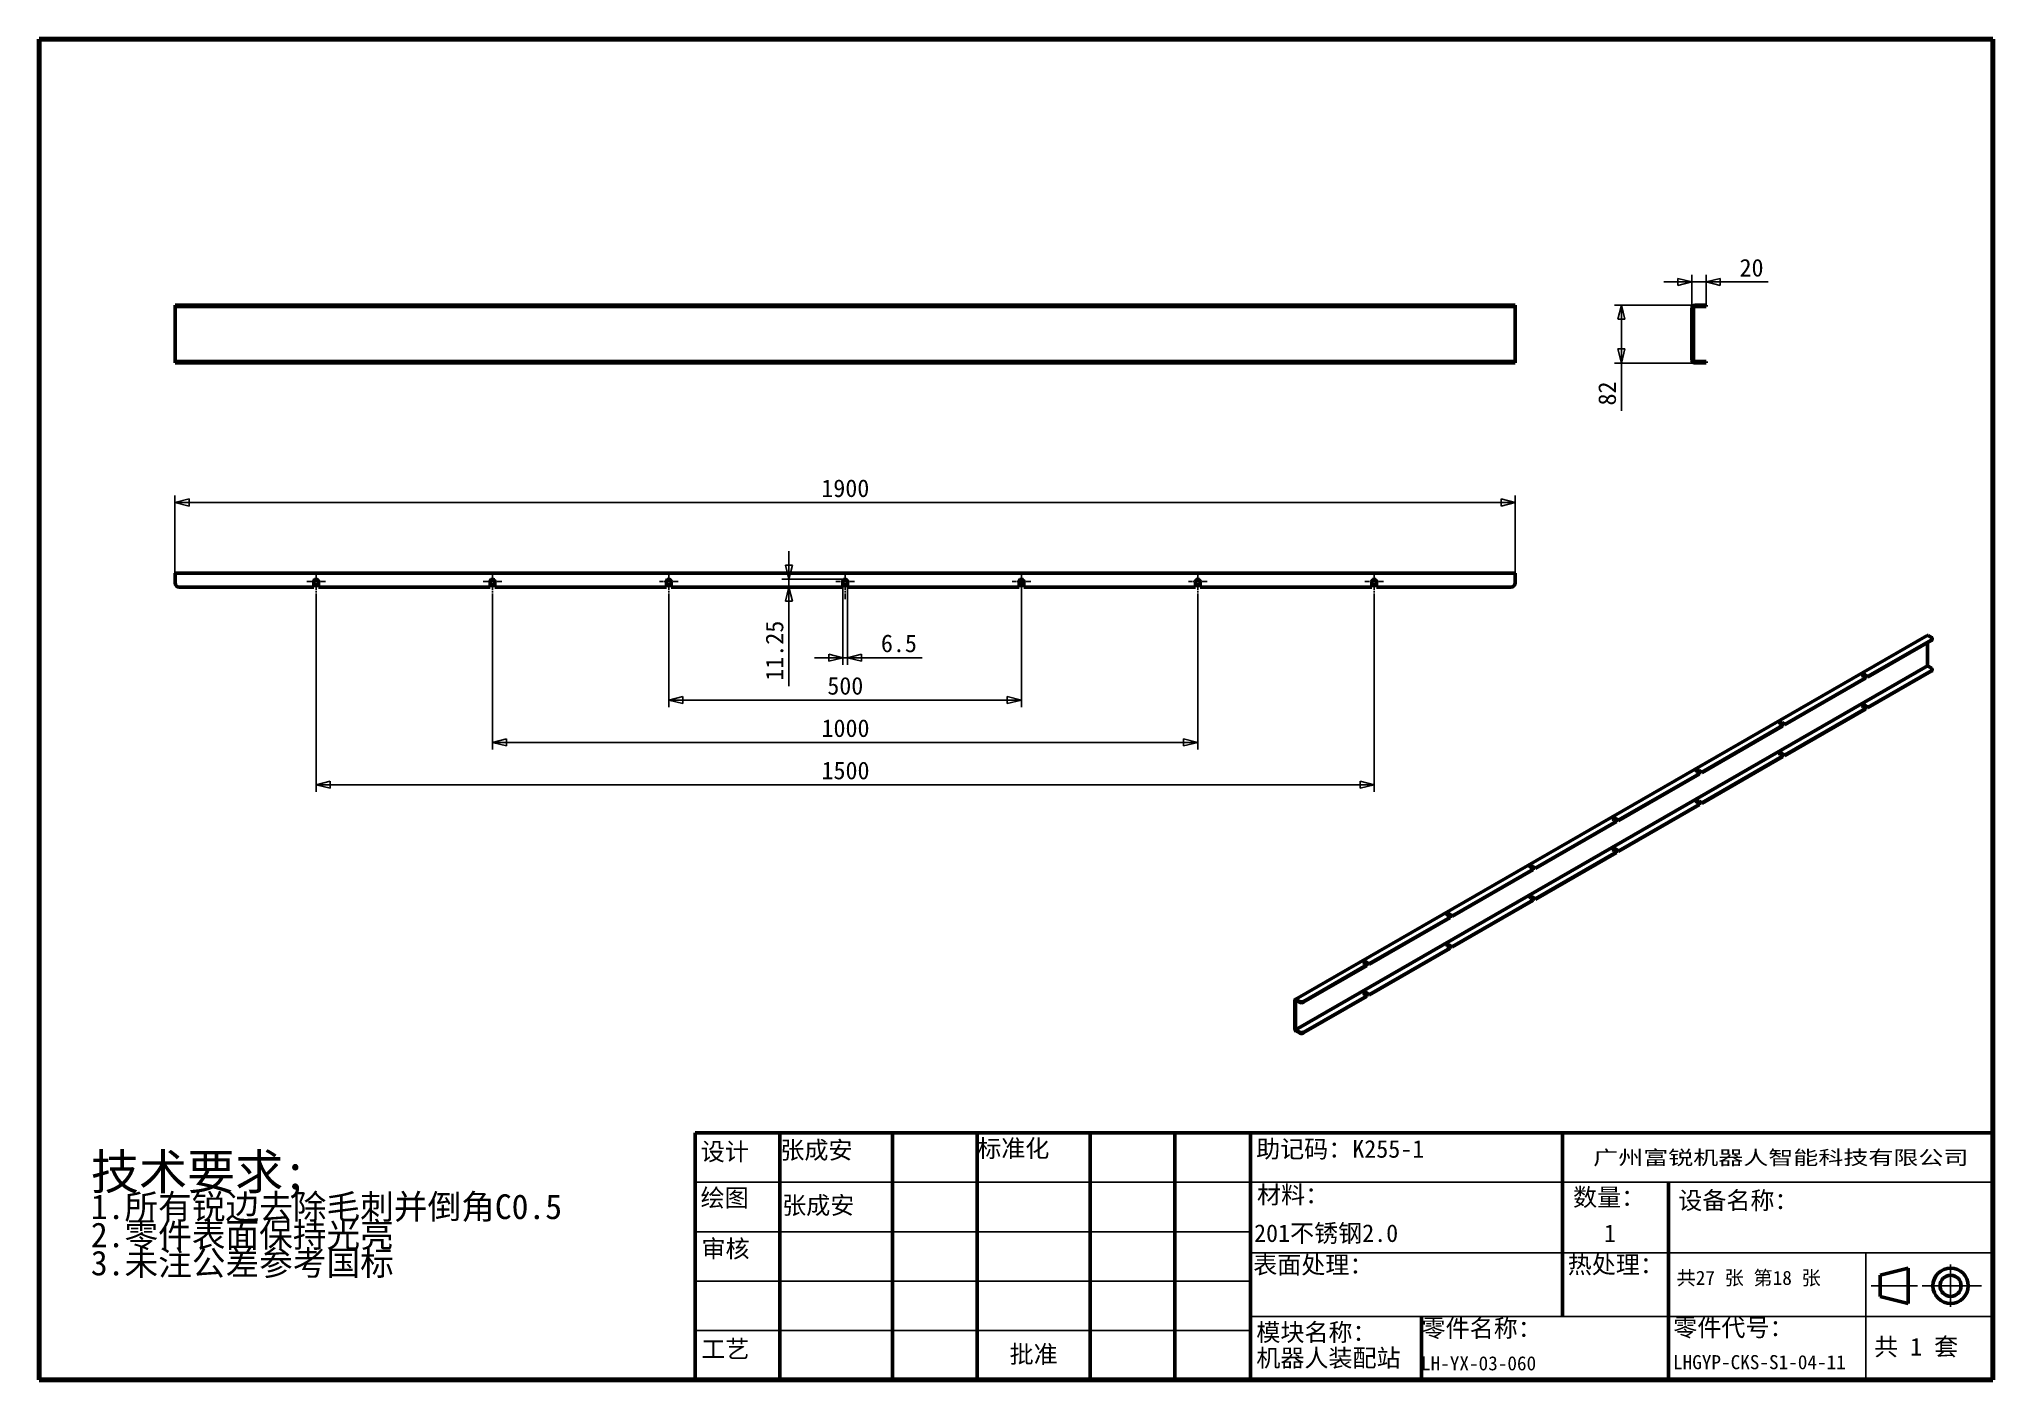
# Model space of a CAD drawing. Header units: millimetres. Extents: x 100 to 2870, y 100 to 2000.
import ezdxf
from ezdxf.enums import TextEntityAlignment as Align

# ---------------------------------------------------------------- set-up
doc = ezdxf.new("R2010")
doc.units = ezdxf.units.MM
doc.header["$LTSCALE"] = 10
doc.linetypes.add('CHAIN', pattern=[0.3543, 0.2362, -0.0295, 0.0591, -0.0295])
for name, color, linetype, lineweight in [('中心标记 (ISO)', 1, 'Continuous', 25), ('可见 (ISO)', 7, 'Continuous', 50), ('可见窄的 (ISO)', 7, 'Continuous', 35), ('图框 (ISO)', 7, 'Continuous', 70), ('尺寸 (ISO)', 5, 'Continuous', 25), ('标题 (ISO)', 7, 'Continuous', 50), ('符号 (ISO)', 7, 'Continuous', 25)]:
    doc.layers.add(name, color=color, linetype=linetype, lineweight=lineweight)
doc.styles.add('文本样式126', font='', dxfattribs={"width": 1.3})
doc.styles.add('文本样式19', font='tahoma.ttf')
doc.styles.add('文本样式91', font='')
doc.styles.add('注释文本 (ISO)', font='')
doc.styles.get('文本样式126').set_extended_font_data('FangSong')
doc.styles.get('文本样式91').set_extended_font_data('FangSong')
doc.styles.get('注释文本 (ISO)').set_extended_font_data('FangSong')
doc.dimstyles.new('默认 (GB)', dxfattribs={"dimscale": 10, "dimtxt": 2.5, "dimasz": 2, "dimexe": 1, "dimexo": 0, "dimgap": 0.75, "dimtad": 1, "dimtoh": 1, "dimrnd": 1e-08, "dimdsep": 46, "dimtxsty": '注释文本 (ISO)', "dimblk": 'Filled-2', "dimcen": 0.09, "dimdle": 10, "dimclrd": 256, "dimclre": 256, "dimclrt": 256, "dimaunit": 1, "dimadec": 3, "dimazin": 2, "dimtfac": 0.52, "dimtmove": 0, "dimatfit": 3, "dimldrblk": 'Filled-1', "dimfxl": 0, "dimtolj": 1, "dimlwd": -1, "dimlwe": -1, "dimarcsym": 0})

# ---------------------------------------------------------------- blocks, each defined once
blk = doc.blocks.new('图框 A3-A4')
at = {"layer": '图框 (ISO)'}
for p, q in [((287, 200), (10, 200)), ((10, 200), (10, 10)), ((287, 10), (287, 200)), ((10, 10), (287, 10))]:
    blk.add_line(p, q, dxfattribs=at)
blk = doc.blocks.new('标题栏 GB1')
at = {"layer": '标题 (ISO)'}
for p, q in [((194.57, 65.23), (194.57, 72.23)), ((194.57, 72.23), (378.57, 72.23)), ((206.57, 65.23), (206.57, 72.23)), ((222.57, 65.23), (222.57, 72.23)), ((234.57, 65.23), (234.57, 72.23)), ((250.57, 65.23), (250.57, 72.23)), ((262.57, 65.23), (262.57, 72.23)), ((273.31, 65.23), (273.31, 72.23)), ((317.57, 65.23), (317.57, 72.23)), ((378.57, 72.23), (378.57, 65.23)), ((194.57, 37.23), (194.57, 65.23)), ((206.57, 37.23), (206.57, 65.23)), ((222.57, 44.23), (222.57, 65.23)), ((234.57, 37.23), (234.57, 65.23)), ((250.57, 37.23), (250.57, 65.23)), ((262.57, 37.23), (262.57, 65.23)), ((273.31, 65.23), (273.31, 37.23)), ((317.57, 55.23), (317.57, 65.23)), ((378.57, 65.23), (378.57, 37.23)), ((317.57, 55.23), (317.57, 46.23)), ((366.57, 53.06), (362.57, 52.06)), ((366.57, 48.06), (366.57, 53.06)), ((362.57, 52.06), (362.57, 49.06)), ((362.57, 49.06), (366.57, 48.06)), ((297.57, 46.23), (297.57, 37.23)), ((222.57, 44.23), (222.57, 37.23)), ((378.57, 37.23), (194.57, 37.23))]:
    blk.add_line(p, q, dxfattribs=at)
at = {"layer": '标题 (ISO)', "lineweight": 25}
for p, q in [((194.57, 65.23), (273.31, 65.23)), ((273.31, 65.23), (378.57, 65.23)), ((194.57, 58.23), (273.31, 58.23)), ((332.57, 55.23), (273.31, 55.23)), ((332.57, 55.23), (378.57, 55.23)), ((360.57, 55.23), (360.57, 46.23)), ((372.58, 53.56), (372.58, 47.56)), ((194.57, 51.23), (273.31, 51.23)), ((361.32, 50.56), (367.88, 50.56)), ((368.55, 50.56), (370.07, 50.56)), ((370.07, 50.56), (376.97, 50.56)), ((273.31, 46.23), (378.57, 46.23)), ((360.57, 46.23), (360.57, 37.23)), ((194.57, 44.23), (273.31, 44.23))]:
    blk.add_line(p, q, dxfattribs=at)
at = {"layer": '标题 (ISO)', "lineweight": 50}
blk.add_line((332.57, 65.23), (332.57, 37.23), dxfattribs=at)
at = {"layer": '标题 (ISO)'}
for radius in [2.5, 1.5]:
    blk.add_circle((372.57, 50.56), radius, dxfattribs=at)
at = {"layer": '标题 (ISO)', "style": '文本样式126', "width": 1.3}
blk.add_text('广州富锐机器人智能科技有限公司', height=2, dxfattribs=at).set_placement((348.5, 68.73), align=Align.MIDDLE_CENTER)
at = {"layer": '标题 (ISO)', "char_height": 2.5, "style": '注释文本 (ISO)'}
for s, insert, attachment_point in [('\\f仿宋|b0|i0;设计', (195.38, 70.83), 1), ('张成安', (206.66, 71.05), 1), ('\\f仿宋|b0|i0;标准化', (234.57, 71.28), 1), ('助记码：K255-1', (274.11, 71.21), 1), ('\\f仿宋|b0|i0;绘图', (195.35, 64.28), 1), ('\\f仿宋|b0|i0;材料：', (274.24, 64.72), 1), ('\\f仿宋|b0|i0;数量：', (319.04, 64.37), 1), ('张成安', (206.92, 63.22), 1), ('\\f仿宋|b0|i0;审核', (195.48, 57.07), 1), ('\\f仿宋|b0|i0;热处理：', (318.29, 54.82), 1), ('\\f仿宋|b0|i0;零件名称：', (297.57, 45.8), 1), ('\\f仿宋|b0|i0;零件代号：', (333.25, 45.9), 1), ('\\f仿宋|b0|i0;批准', (242.57, 40.73), 5)]:
    blk.add_mtext(s, dxfattribs=dict(at, insert=insert, attachment_point=attachment_point))
at = {"layer": '标题 (ISO)', "char_height": 2.5, "attachment_point": 1, "style": '注释文本 (ISO)'}
for s, insert, line_spacing_factor in [('设备名称：\\P', (333.96, 63.91), 0.856364), ('模块名称：\\P\\fArial|b0|i0;\\H2.5000;机器人装配站', (274.14, 45.23), 0.872369)]:
    blk.add_mtext(s, dxfattribs=dict(at, insert=insert, line_spacing_factor=line_spacing_factor))
at = {"layer": '标题 (ISO)', "attachment_point": 1, "style": '注释文本 (ISO)'}
for s, insert, char_height, width in [('\\f仿宋|b0|i0;表面处理：', (273.7, 54.78), 2.5, 18.7135), ('\\f仿宋|b0|i0;\\H2.0000;共27 张 第18 张', (333.72, 52.69), 2, 27.2374), ('\\f仿宋|b0|i0;工艺', (195.45, 42.85), 2.5, 7.4854), ('  共 1 套', (358.32, 43.18), 2.5, 17.7919)]:
    blk.add_mtext(s, dxfattribs=dict(at, insert=insert, char_height=char_height, width=width))
at = {"layer": '标题 (ISO)'}
for tag, p, height, style in [('材料_001', (273.82, 56.77), 2.5, '注释文本 (ISO)'), ('零件代号_001', (297.49, 38.58), 2, '文本样式91'), ('描述_001', (333.22, 38.74), 2, '文本样式91')]:
    blk.add_attdef(tag, p, '', height=height, dxfattribs=dict(at, style=style))
at = {"layer": '标题 (ISO)', "style": '文本样式91'}
blk.add_attdef('热处理', text='', height=2, dxfattribs=at).set_placement((318.2, 50.63), align=Align.TOP_LEFT)
at = {"layer": '标题 (ISO)', "style": '文本样式19'}
for tag, p in [('工程核准人', (256.57, 40.73)), ('工程批准日期', (267.94, 40.73))]:
    blk.add_attdef(tag, text='', height=1, dxfattribs=at).set_placement(p, align=Align.MIDDLE_CENTER)
blk = doc.blocks.new('Filled-2')
at = {"color": 0}
for p, q in [((0, 0), (-1, 0.25)), ((-1, 0.25), (-1, -0.25)), ((-1, 0), (0, 0)), ((-1, -0.25), (0, 0))]:
    blk.add_line(p, q, dxfattribs=at)
at = {"color": 0, "flags": 128}
blk.add_lwpolyline([(-1, -0.25), (0, 0)], dxfattribs=at)
at = {"color": 0}
blk.add_solid([(-1, -0.25), (0, 0), (-1, 0.25), (-1, -0.25)], dxfattribs=at)
blk = doc.blocks.new('*D8')
at = {"layer": 'Defpoints', "color": 0}
for p in [(2192.7, 1343.3), (292.7, 1243.3), (2192.7, 1243.3)]:
    blk.add_point(p, dxfattribs=at)
at = {"layer": '尺寸 (ISO)'}
for p, q in [((292.7, 1243.3), (292.7, 1353.3)), ((312.7, 1343.3), (2172.7, 1343.3)), ((2192.7, 1243.3), (2192.7, 1353.3))]:
    blk.add_line(p, q, dxfattribs=at)
at = {"layer": '尺寸 (ISO)', "xscale": 20, "yscale": 20, "zscale": 20, "rotation": 180}
blk.add_blockref('Filled-2', (292.7, 1343.3), dxfattribs=at)
at = {"layer": '尺寸 (ISO)', "xscale": 20, "yscale": 20, "zscale": 20}
blk.add_blockref('Filled-2', (2192.7, 1343.3), dxfattribs=at)
at = {"layer": '尺寸 (ISO)', "insert": (1209, 1376.1), "char_height": 25, "attachment_point": 1, "style": '注释文本 (ISO)'}
blk.add_mtext('\\A1;1900', dxfattribs=at)
blk = doc.blocks.new('Filled-1')
at = {"color": 0}
for p, q in [((0, 0), (-1, 0.125)), ((-1, 0.125), (-1, -0.125)), ((-1, 0), (0, 0)), ((-1, -0.125), (0, 0))]:
    blk.add_line(p, q, dxfattribs=at)
at = {"color": 0, "flags": 128}
blk.add_lwpolyline([(-1, -0.125), (0, 0)], dxfattribs=at)
at = {"color": 0}
blk.add_solid([(-1, -0.125), (0, 0), (-1, 0.125), (-1, -0.125)], dxfattribs=at)
blk = doc.blocks.new('*D9')
at = {"layer": 'Defpoints', "color": 0}
for p in [(1492.7, 1234.6), (992.7, 1206.3), (992.7, 1063.3)]:
    blk.add_point(p, dxfattribs=at)
at = {"layer": '尺寸 (ISO)'}
for p, q in [((1492.7, 1234.6), (1492.7, 1053.3)), ((992.7, 1206.3), (992.7, 1053.3)), ((1472.7, 1063.3), (1012.7, 1063.3))]:
    blk.add_line(p, q, dxfattribs=at)
at = {"layer": '尺寸 (ISO)', "xscale": 20, "yscale": 20, "zscale": 20, "rotation": 180}
blk.add_blockref('Filled-2', (992.7, 1063.3), dxfattribs=at)
at = {"layer": '尺寸 (ISO)', "xscale": 20, "yscale": 20, "zscale": 20}
blk.add_blockref('Filled-2', (1492.7, 1063.3), dxfattribs=at)
at = {"layer": '尺寸 (ISO)', "insert": (1217.5, 1096.1), "char_height": 25, "attachment_point": 1, "style": '注释文本 (ISO)'}
blk.add_mtext('\\A1;500', dxfattribs=at)
blk = doc.blocks.new('*D10')
at = {"layer": 'Defpoints', "color": 0}
for p in [(742.7, 1206.3), (1742.7, 1206.3), (1742.7, 1003.3)]:
    blk.add_point(p, dxfattribs=at)
at = {"layer": '尺寸 (ISO)'}
for p, q in [((742.7, 1206.3), (742.7, 993.3)), ((1742.7, 1206.3), (1742.7, 993.3)), ((762.7, 1003.3), (1722.7, 1003.3))]:
    blk.add_line(p, q, dxfattribs=at)
at = {"layer": '尺寸 (ISO)', "xscale": 20, "yscale": 20, "zscale": 20, "rotation": 180}
blk.add_blockref('Filled-2', (742.7, 1003.3), dxfattribs=at)
at = {"layer": '尺寸 (ISO)', "xscale": 20, "yscale": 20, "zscale": 20}
blk.add_blockref('Filled-2', (1742.7, 1003.3), dxfattribs=at)
at = {"layer": '尺寸 (ISO)', "insert": (1209.3, 1036.1), "char_height": 25, "attachment_point": 1, "style": '注释文本 (ISO)'}
blk.add_mtext('\\A1;1000', dxfattribs=at)
blk = doc.blocks.new('*D11')
at = {"layer": 'Defpoints', "color": 0}
for p in [(492.7, 1206.3), (1992.7, 1206.3), (1992.7, 943.3)]:
    blk.add_point(p, dxfattribs=at)
at = {"layer": '尺寸 (ISO)'}
for p, q in [((492.7, 1206.3), (492.7, 933.3)), ((1992.7, 1206.3), (1992.7, 933.3)), ((512.7, 943.3), (1972.7, 943.3))]:
    blk.add_line(p, q, dxfattribs=at)
at = {"layer": '尺寸 (ISO)', "xscale": 20, "yscale": 20, "zscale": 20, "rotation": 180}
blk.add_blockref('Filled-2', (492.7, 943.3), dxfattribs=at)
at = {"layer": '尺寸 (ISO)', "xscale": 20, "yscale": 20, "zscale": 20}
blk.add_blockref('Filled-2', (1992.7, 943.3), dxfattribs=at)
at = {"layer": '尺寸 (ISO)', "insert": (1209.3, 976.1), "char_height": 25, "attachment_point": 1, "style": '注释文本 (ISO)'}
blk.add_mtext('\\A1;1500', dxfattribs=at)
blk = doc.blocks.new('*D12')
at = {"layer": 'Defpoints', "color": 0}
for p in [(1239.5, 1223.3), (1246, 1223.3), (1239.5, 1123.3)]:
    blk.add_point(p, dxfattribs=at)
at = {"layer": '尺寸 (ISO)'}
for p, q in [((1239.5, 1223.3), (1239.5, 1113.3)), ((1246, 1223.3), (1246, 1113.3)), ((1219.5, 1123.3), (1199.5, 1123.3)), ((1239.5, 1123.3), (1246, 1123.3)), ((1266, 1123.3), (1351.8, 1123.3))]:
    blk.add_line(p, q, dxfattribs=at)
at = {"layer": '尺寸 (ISO)', "xscale": 20, "yscale": 20, "zscale": 20}
blk.add_blockref('Filled-2', (1239.5, 1123.3), dxfattribs=at)
at = {"layer": '尺寸 (ISO)', "xscale": 20, "yscale": 20, "zscale": 20, "rotation": 180}
blk.add_blockref('Filled-2', (1246, 1123.3), dxfattribs=at)
at = {"layer": '尺寸 (ISO)', "insert": (1293.5, 1156.3), "char_height": 25, "attachment_point": 1, "style": '注释文本 (ISO)'}
blk.add_mtext('\\A1;6.5', dxfattribs=at)
blk = doc.blocks.new('*D13')
at = {"layer": 'Defpoints', "color": 0}
for p in [(1163.1, 1234.6), (1186.3, 1223.3), (1242.7, 1234.6)]:
    blk.add_point(p, dxfattribs=at)
at = {"layer": '尺寸 (ISO)'}
for p, q in [((1163.1, 1254.6), (1163.1, 1274.6)), ((1242.7, 1234.6), (1153.1, 1234.6)), ((1163.1, 1234.6), (1163.1, 1223.3)), ((1163.1, 1203.3), (1163.1, 1083.3))]:
    blk.add_line(p, q, dxfattribs=at)
at = {"layer": '尺寸 (ISO)', "xscale": 20, "yscale": 20, "zscale": 20}
for p, rotation in [((1163.1, 1234.6), 270), ((1163.1, 1223.3), 90)]:
    blk.add_blockref('Filled-2', p, dxfattribs=dict(at, rotation=rotation))
at = {"layer": '尺寸 (ISO)', "insert": (1130.1, 1090.8), "char_height": 25, "attachment_point": 1, "rotation": 90, "style": '注释文本 (ISO)'}
blk.add_mtext('\\A1;11.25', dxfattribs=at)
blk = doc.blocks.new('*D14')
at = {"layer": 'Defpoints', "color": 0}
for p in [(2463.3, 1655.8), (2443.3, 1619), (2463.3, 1623)]:
    blk.add_point(p, dxfattribs=at)
at = {"layer": '尺寸 (ISO)'}
for p, q in [((2443.3, 1619), (2443.3, 1665.8)), ((2463.3, 1623), (2463.3, 1665.8)), ((2423.3, 1655.8), (2403.3, 1655.8)), ((2443.3, 1655.8), (2463.3, 1655.8)), ((2483.3, 1655.8), (2551.2, 1655.8))]:
    blk.add_line(p, q, dxfattribs=at)
at = {"layer": '尺寸 (ISO)', "xscale": 20, "yscale": 20, "zscale": 20}
blk.add_blockref('Filled-2', (2443.3, 1655.8), dxfattribs=at)
at = {"layer": '尺寸 (ISO)', "xscale": 20, "yscale": 20, "zscale": 20, "rotation": 180}
blk.add_blockref('Filled-2', (2463.3, 1655.8), dxfattribs=at)
at = {"layer": '尺寸 (ISO)', "insert": (2510.8, 1688.5), "char_height": 25, "attachment_point": 1, "style": '注释文本 (ISO)'}
blk.add_mtext('\\A1;20', dxfattribs=at)
blk = doc.blocks.new('*D15')
at = {"layer": 'Defpoints', "color": 0}
for p in [(2447.3, 1623), (2343.3, 1541), (2447.3, 1541)]:
    blk.add_point(p, dxfattribs=at)
at = {"layer": '尺寸 (ISO)'}
for p, q in [((2447.3, 1623), (2333.3, 1623)), ((2343.3, 1603), (2343.3, 1561)), ((2447.3, 1541), (2333.3, 1541)), ((2343.3, 1541), (2343.3, 1473.3))]:
    blk.add_line(p, q, dxfattribs=at)
at = {"layer": '尺寸 (ISO)', "xscale": 20, "yscale": 20, "zscale": 20}
for p, rotation in [((2343.3, 1623), 90), ((2343.3, 1541), 270)]:
    blk.add_blockref('Filled-2', p, dxfattribs=dict(at, rotation=rotation))
at = {"layer": '尺寸 (ISO)', "insert": (2310.5, 1480.8), "char_height": 25, "attachment_point": 1, "rotation": 90, "style": '注释文本 (ISO)'}
blk.add_mtext('\\A1;82', dxfattribs=at)
blk = doc.blocks.new('加工')
at = {"layer": '符号 (ISO)', "insert": (-36.68, 11.05), "char_height": 2.5, "width": 80.4946, "attachment_point": 1, "line_spacing_factor": 0.683636, "style": '注释文本 (ISO)'}
blk.add_mtext('{\\H2x;技术要求;\\P\\H0.7x;1.所有锐边去除毛刺并倒角C0.5\\H2.125x; \\H0.47059x;\\P2.零件表面保持光亮\\H1.8404x; \\H0.54337x;\\P3.未注公差参考国标\\H1.8095x; }', dxfattribs=at)

msp = doc.modelspace()

# ---------------------------------------------------------------- linework, layer by layer
at = {"layer": '中心标记 (ISO)', "linetype": 'CHAIN', "ltscale": 2.9446}
for p, q in [((505.968, 1231.325), (479.468, 1231.325)), ((755.968, 1231.325), (729.468, 1231.325)), ((1005.968, 1231.325), (979.468, 1231.325)), ((1255.968, 1231.325), (1229.468, 1231.325)), ((1505.968, 1231.325), (1479.468, 1231.325)), ((1755.968, 1231.325), (1729.468, 1231.325)), ((2005.968, 1231.325), (1979.468, 1231.325))]:
    msp.add_line(p, q, dxfattribs=at)
at = {"layer": '中心标记 (ISO)', "linetype": 'CHAIN', "ltscale": 4.250268}
for p, q in [((492.718, 1244.575), (492.718, 1206.325)), ((742.718, 1244.575), (742.718, 1206.325)), ((992.718, 1244.575), (992.718, 1206.325)), ((1242.718, 1244.575), (1242.718, 1206.325)), ((1492.718, 1244.575), (1492.718, 1206.325)), ((1742.718, 1244.575), (1742.718, 1206.325)), ((1992.718, 1244.575), (1992.718, 1206.325))]:
    msp.add_line(p, q, dxfattribs=at)
at = {"layer": '可见 (ISO)'}
for p, q in [((292.718, 1623.011), (298.718, 1623.011)), ((292.718, 1623.011), (292.718, 1621.011)), ((298.718, 1621.011), (292.718, 1621.011)), ((292.718, 1621.011), (292.718, 1619.011)), ((292.718, 1545.011), (292.718, 1619.011)), ((489.468, 1623.011), (298.718, 1623.011)), ((489.468, 1621.011), (298.718, 1621.011)), ((489.468, 1623.011), (495.968, 1623.011)), ((489.468, 1621.011), (489.468, 1623.011)), ((495.968, 1621.011), (489.468, 1621.011)), ((739.468, 1623.011), (495.968, 1623.011)), ((495.968, 1623.011), (495.968, 1621.011)), ((739.468, 1621.011), (495.968, 1621.011)), ((739.468, 1623.011), (745.968, 1623.011)), ((739.468, 1621.011), (739.468, 1623.011)), ((745.968, 1621.011), (739.468, 1621.011)), ((989.468, 1623.011), (745.968, 1623.011)), ((745.968, 1623.011), (745.968, 1621.011)), ((989.468, 1621.011), (745.968, 1621.011)), ((989.468, 1623.011), (995.968, 1623.011)), ((989.468, 1621.011), (989.468, 1623.011)), ((995.968, 1621.011), (989.468, 1621.011)), ((1239.468, 1623.011), (995.968, 1623.011)), ((995.968, 1623.011), (995.968, 1621.011)), ((1239.468, 1621.011), (995.968, 1621.011)), ((1239.468, 1623.011), (1245.968, 1623.011)), ((1239.468, 1621.011), (1239.468, 1623.011)), ((1245.968, 1621.011), (1239.468, 1621.011)), ((1489.468, 1623.011), (1245.968, 1623.011)), ((1245.968, 1623.011), (1245.968, 1621.011)), ((1489.468, 1621.011), (1245.968, 1621.011)), ((1489.468, 1623.011), (1495.968, 1623.011)), ((1489.468, 1621.011), (1489.468, 1623.011)), ((1495.968, 1621.011), (1489.468, 1621.011)), ((1739.468, 1623.011), (1495.968, 1623.011)), ((1495.968, 1623.011), (1495.968, 1621.011)), ((1739.468, 1621.011), (1495.968, 1621.011)), ((1739.468, 1623.011), (1745.968, 1623.011)), ((1739.468, 1621.011), (1739.468, 1623.011)), ((1745.968, 1621.011), (1739.468, 1621.011)), ((1989.468, 1623.011), (1745.968, 1623.011)), ((1745.968, 1623.011), (1745.968, 1621.011)), ((1989.468, 1621.011), (1745.968, 1621.011)), ((1989.468, 1623.011), (1995.968, 1623.011)), ((1989.468, 1621.011), (1989.468, 1623.011)), ((1995.968, 1621.011), (1989.468, 1621.011)), ((2186.718, 1623.011), (1995.968, 1623.011)), ((1995.968, 1623.011), (1995.968, 1621.011)), ((2186.718, 1621.011), (1995.968, 1621.011)), ((2186.718, 1623.011), (2192.718, 1623.011)), ((2192.718, 1621.011), (2186.718, 1621.011)), ((2192.718, 1621.011), (2192.718, 1623.011)), ((2192.718, 1621.011), (2192.718, 1619.011)), ((2192.718, 1619.011), (2192.718, 1545.011)), ((2443.321, 1545.011), (2443.321, 1619.011)), ((2445.321, 1545.011), (2445.321, 1619.011)), ((2457.321, 1623.011), (2447.321, 1623.011)), ((2457.321, 1621.011), (2447.321, 1621.011)), ((2457.321, 1623.011), (2463.321, 1623.011)), ((2463.321, 1621.011), (2457.321, 1621.011)), ((2463.321, 1621.011), (2463.321, 1623.011)), ((292.718, 1543.011), (292.718, 1545.011)), ((292.718, 1543.011), (298.718, 1543.011)), ((292.718, 1543.011), (292.718, 1541.011)), ((298.718, 1541.011), (292.718, 1541.011)), ((298.718, 1543.011), (489.468, 1543.011)), ((298.718, 1541.011), (489.468, 1541.011)), ((489.468, 1543.011), (495.968, 1543.011)), ((489.468, 1541.011), (489.468, 1543.011)), ((495.968, 1541.011), (489.468, 1541.011)), ((495.968, 1543.011), (739.468, 1543.011)), ((495.968, 1543.011), (495.968, 1541.011)), ((495.968, 1541.011), (739.468, 1541.011)), ((739.468, 1543.011), (745.968, 1543.011)), ((739.468, 1541.011), (739.468, 1543.011)), ((745.968, 1541.011), (739.468, 1541.011)), ((745.968, 1543.011), (989.468, 1543.011)), ((745.968, 1543.011), (745.968, 1541.011)), ((745.968, 1541.011), (989.468, 1541.011)), ((989.468, 1543.011), (995.968, 1543.011)), ((989.468, 1541.011), (989.468, 1543.011)), ((995.968, 1541.011), (989.468, 1541.011)), ((995.968, 1543.011), (1239.468, 1543.011)), ((995.968, 1543.011), (995.968, 1541.011)), ((995.968, 1541.011), (1239.468, 1541.011)), ((1239.468, 1543.011), (1245.968, 1543.011)), ((1239.468, 1541.011), (1239.468, 1543.011)), ((1245.968, 1541.011), (1239.468, 1541.011)), ((1245.968, 1543.011), (1489.468, 1543.011)), ((1245.968, 1543.011), (1245.968, 1541.011)), ((1245.968, 1541.011), (1489.468, 1541.011)), ((1489.468, 1543.011), (1495.968, 1543.011)), ((1489.468, 1541.011), (1489.468, 1543.011)), ((1495.968, 1541.011), (1489.468, 1541.011)), ((1495.968, 1543.011), (1739.468, 1543.011)), ((1495.968, 1543.011), (1495.968, 1541.011)), ((1495.968, 1541.011), (1739.468, 1541.011)), ((1739.468, 1543.011), (1745.968, 1543.011)), ((1739.468, 1541.011), (1739.468, 1543.011)), ((1745.968, 1541.011), (1739.468, 1541.011)), ((1745.968, 1543.011), (1989.468, 1543.011)), ((1745.968, 1543.011), (1745.968, 1541.011)), ((1745.968, 1541.011), (1989.468, 1541.011)), ((1989.468, 1543.011), (1995.968, 1543.011)), ((1989.468, 1541.011), (1989.468, 1543.011)), ((1995.968, 1541.011), (1989.468, 1541.011)), ((1995.968, 1543.011), (2186.718, 1543.011)), ((1995.968, 1543.011), (1995.968, 1541.011)), ((1995.968, 1541.011), (2186.718, 1541.011)), ((2186.718, 1543.011), (2192.718, 1543.011)), ((2192.718, 1541.011), (2186.718, 1541.011)), ((2192.718, 1543.011), (2192.718, 1545.011)), ((2192.718, 1541.011), (2192.718, 1543.011)), ((2457.321, 1543.011), (2447.321, 1543.011)), ((2447.321, 1541.011), (2457.321, 1541.011)), ((2457.321, 1543.011), (2463.321, 1543.011)), ((2463.321, 1541.011), (2457.321, 1541.011)), ((2463.321, 1541.011), (2463.321, 1543.011)), ((292.718, 1243.325), (2192.718, 1243.325)), ((292.718, 1243.325), (292.718, 1239.325)), ((292.718, 1229.325), (292.718, 1239.325)), ((489.468, 1223.325), (298.718, 1223.325)), ((489.468, 1223.325), (489.468, 1231.325)), ((495.968, 1231.325), (495.968, 1223.325)), ((739.468, 1223.325), (495.968, 1223.325)), ((739.468, 1223.325), (739.468, 1231.325)), ((745.968, 1231.325), (745.968, 1223.325)), ((989.468, 1223.325), (745.968, 1223.325)), ((989.468, 1223.325), (989.468, 1231.325)), ((995.968, 1231.325), (995.968, 1223.325)), ((1239.468, 1223.325), (995.968, 1223.325)), ((1239.468, 1223.325), (1239.468, 1231.325)), ((1245.968, 1231.325), (1245.968, 1223.325)), ((1489.468, 1223.325), (1245.968, 1223.325)), ((1489.468, 1223.325), (1489.468, 1231.325)), ((1495.968, 1231.325), (1495.968, 1223.325)), ((1739.468, 1223.325), (1495.968, 1223.325)), ((1739.468, 1223.325), (1739.468, 1231.325)), ((1745.968, 1231.325), (1745.968, 1223.325)), ((1989.468, 1223.325), (1745.968, 1223.325)), ((1989.468, 1223.325), (1989.468, 1231.325)), ((1995.968, 1231.325), (1995.968, 1223.325)), ((2186.718, 1223.325), (1995.968, 1223.325)), ((2192.718, 1239.325), (2192.718, 1243.325)), ((2192.718, 1239.325), (2192.718, 1229.325)), ((1880.996, 639.144), (2776.664, 1154.925)), ((2782.709, 1148.822), (2692.788, 1097.04)), ((2782.709, 1147.732), (2692.788, 1095.95)), ((2777.052, 1144.474), (2777.052, 1112.824)), ((2777.995, 1154.794), (2782.709, 1152.079)), ((2783.88, 1149.36), (2783.88, 1150.451)), ((2782.709, 1108.477), (2777.995, 1111.191)), ((2689.724, 1095.276), (2574.937, 1029.174)), ((2689.724, 1094.185), (2574.937, 1028.084)), ((2689.724, 1095.276), (2685.953, 1097.447)), ((2689.017, 1099.212), (2692.788, 1097.04)), ((2692.788, 1095.95), (2689.017, 1098.122)), ((2689.724, 1094.185), (2689.724, 1095.276)), ((2692.788, 1053.438), (2782.709, 1105.219)), ((2692.788, 1052.347), (2782.709, 1104.129)), ((2692.788, 1097.04), (2692.788, 1095.95)), ((2783.88, 1106.848), (2783.88, 1105.758)), ((2689.724, 1051.673), (2685.953, 1053.845)), ((2689.017, 1055.609), (2692.788, 1053.438)), ((2692.788, 1052.347), (2689.017, 1054.519)), ((2692.788, 1053.438), (2692.788, 1052.347)), ((2571.873, 1027.41), (2457.086, 961.308)), ((2571.873, 1026.32), (2457.086, 960.218)), ((2571.873, 1027.41), (2568.102, 1029.581)), ((2571.166, 1031.346), (2574.937, 1029.174)), ((2574.937, 1028.084), (2571.166, 1030.256)), ((2571.873, 1026.32), (2571.873, 1027.41)), ((2574.937, 985.572), (2689.724, 1051.673)), ((2574.937, 984.482), (2689.724, 1050.583)), ((2574.937, 1029.174), (2574.937, 1028.084)), ((2689.724, 1050.583), (2689.724, 1051.673)), ((2457.086, 917.706), (2571.873, 983.807)), ((2457.086, 916.616), (2571.873, 982.717)), ((2571.873, 983.807), (2568.102, 985.979)), ((2571.166, 987.743), (2574.937, 985.572)), ((2574.937, 984.482), (2571.166, 986.653)), ((2571.873, 982.717), (2571.873, 983.807)), ((2574.937, 985.572), (2574.937, 984.482)), ((2454.022, 959.544), (2339.235, 893.442)), ((2454.022, 958.454), (2339.235, 892.352)), ((2454.022, 959.544), (2450.251, 961.715)), ((2453.315, 963.48), (2457.086, 961.308)), ((2457.086, 960.218), (2453.315, 962.39)), ((2454.022, 958.454), (2454.022, 959.544)), ((2457.086, 961.308), (2457.086, 960.218)), ((2339.235, 849.84), (2454.022, 915.941)), ((2339.235, 848.75), (2454.022, 914.851)), ((2454.022, 915.941), (2450.251, 918.113)), ((2453.315, 919.877), (2457.086, 917.706)), ((2457.086, 916.616), (2453.315, 918.787)), ((2454.022, 914.851), (2454.022, 915.941)), ((2457.086, 917.706), (2457.086, 916.616)), ((2336.171, 891.678), (2221.384, 825.576)), ((2336.171, 890.588), (2221.384, 824.486)), ((2336.171, 891.678), (2332.4, 893.849)), ((2335.464, 895.614), (2339.235, 893.442)), ((2339.235, 892.352), (2335.464, 894.524)), ((2336.171, 890.588), (2336.171, 891.678)), ((2339.235, 893.442), (2339.235, 892.352)), ((2221.384, 781.974), (2336.171, 848.075)), ((2221.384, 780.884), (2336.171, 846.985)), ((2336.171, 848.075), (2332.4, 850.247)), ((2335.464, 852.011), (2339.235, 849.84)), ((2339.235, 848.75), (2335.464, 850.921)), ((2336.171, 846.985), (2336.171, 848.075)), ((2339.235, 849.84), (2339.235, 848.75)), ((2218.32, 823.812), (2103.533, 757.71)), ((2218.32, 822.722), (2103.533, 756.62)), ((2218.32, 823.812), (2214.549, 825.983)), ((2217.613, 827.748), (2221.384, 825.576)), ((2221.384, 824.486), (2217.613, 826.658)), ((2218.32, 822.722), (2218.32, 823.812)), ((2221.384, 825.576), (2221.384, 824.486)), ((2103.533, 714.108), (2218.32, 780.209)), ((2103.533, 713.018), (2218.32, 779.119)), ((2218.32, 780.209), (2214.549, 782.381)), ((2217.613, 784.145), (2221.384, 781.974)), ((2221.384, 780.884), (2217.613, 783.055)), ((2218.32, 779.119), (2218.32, 780.209)), ((2221.384, 781.974), (2221.384, 780.884)), ((2100.469, 755.946), (1985.682, 689.844)), ((2100.469, 754.856), (1985.682, 688.754)), ((2100.469, 755.946), (2096.697, 758.117)), ((2099.762, 759.882), (2103.533, 757.71)), ((2103.533, 756.62), (2099.762, 758.792)), ((2100.469, 754.856), (2100.469, 755.946)), ((2103.533, 757.71), (2103.533, 756.62)), ((1985.682, 646.242), (2100.469, 712.343)), ((1985.682, 645.152), (2100.469, 711.253)), ((2100.469, 712.343), (2096.697, 714.515)), ((2099.762, 716.279), (2103.533, 714.108)), ((2103.533, 713.018), (2099.762, 715.189)), ((2100.469, 711.253), (2100.469, 712.343)), ((2103.533, 714.108), (2103.533, 713.018)), ((1982.618, 688.08), (1892.697, 636.298)), ((1982.618, 686.99), (1892.697, 635.208)), ((1982.618, 688.08), (1978.846, 690.252)), ((1981.91, 692.016), (1985.682, 689.844)), ((1985.682, 688.754), (1981.91, 690.926)), ((1982.618, 686.99), (1982.618, 688.08)), ((1985.682, 689.844), (1985.682, 688.754)), ((1880.441, 597.586), (1880.441, 637.918)), ((1881.383, 597.043), (1881.383, 637.376)), ((1887.04, 636.298), (1882.326, 639.013)), ((1887.04, 635.208), (1882.326, 637.923)), ((1892.697, 592.696), (1982.618, 644.477)), ((1892.697, 591.606), (1982.618, 643.387)), ((1982.618, 644.477), (1978.846, 646.649)), ((1981.91, 648.414), (1985.682, 646.242)), ((1985.682, 645.152), (1981.91, 647.323)), ((1982.618, 643.387), (1982.618, 644.477)), ((1985.682, 646.242), (1985.682, 645.152)), ((1887.04, 592.696), (1882.326, 595.41)), ((1882.326, 594.32), (1887.04, 591.606))]:
    msp.add_line(p, q, dxfattribs=at)
for centre, radius, start, end in [((2447.321, 1619.011), 4, 90, 180), ((2447.321, 1619.011), 2, 90, 180), ((2447.321, 1545.011), 4, 180, 270), ((2447.321, 1545.011), 2, 180, 270), ((298.718, 1229.325), 6, 180, 270), ((492.718, 1231.325), 3.25, 0, 180), ((742.718, 1231.325), 3.25, 0, 180), ((992.718, 1231.325), 3.25, 0, 180), ((1242.718, 1231.325), 3.25, 0, 180), ((1492.718, 1231.325), 3.25, 0, 180), ((1742.718, 1231.325), 3.25, 0, 180), ((1992.718, 1231.325), 3.25, 0, 180), ((2186.718, 1229.325), 6, 270, 0)]:
    msp.add_arc(centre, radius, start, end, dxfattribs=at)
for centre, major_axis, ratio, start_param, end_param in [((2777.995, 1152.614), (-1.331, 2.311), 0.57809312, 5.49972085, 6.28318531), ((2779.88, 1150.451), (4, 0), 0.5758617, 5.49778714, 7.06858347), ((2779.88, 1149.36), (4, 0), 0.5758617, 5.49778714, 6.28318531), ((2777.995, 1112.282), (-0.665, 1.155), 0.57809312, 0.78733187, 2.3581282), ((2779.88, 1106.848), (4, 0), 0.5758617, 5.49778714, 7.06858347), ((2687.485, 1098.33), (-2.167, 0), 0.5758617, 3.92699082, 7.06858347), ((2687.485, 1097.239), (-2.167, 0), 0.5758617, 3.92699082, 5.83111503), ((2779.88, 1105.758), (4, 0), 0.5758617, 5.49778714, 6.28318531), ((2687.485, 1054.727), (-2.167, 0), 0.5758617, 3.92699082, 7.06858347), ((2687.485, 1053.637), (-2.167, 0), 0.5758617, 3.92699082, 5.83111503), ((2569.634, 1030.464), (-2.167, 0), 0.5758617, 3.92699082, 7.06858347), ((2569.634, 1029.373), (-2.167, 0), 0.5758617, 3.92699082, 5.83111503), ((2569.634, 986.861), (-2.167, 0), 0.5758617, 3.92699082, 7.06858347), ((2569.634, 985.771), (-2.167, 0), 0.5758617, 3.92699082, 5.83111503), ((2451.783, 962.598), (-2.167, 0), 0.5758617, 3.92699082, 7.06858347), ((2451.783, 961.508), (-2.167, 0), 0.5758617, 3.92699082, 5.83111503), ((2451.783, 918.995), (-2.167, 0), 0.5758617, 3.92699082, 7.06858347), ((2451.783, 917.905), (-2.167, 0), 0.5758617, 3.92699082, 5.83111503), ((2333.932, 894.732), (-2.167, 0), 0.5758617, 3.92699082, 7.06858347), ((2333.932, 893.642), (-2.167, 0), 0.5758617, 3.92699082, 5.83111503), ((2333.932, 851.129), (-2.167, 0), 0.5758617, 3.92699082, 7.06858347), ((2333.932, 850.039), (-2.167, 0), 0.5758617, 3.92699082, 5.83111503), ((2216.081, 826.866), (-2.167, 0), 0.5758617, 3.92699082, 7.06858347), ((2216.081, 825.776), (-2.167, 0), 0.5758617, 3.92699082, 5.83111503), ((2216.081, 783.263), (-2.167, 0), 0.5758617, 3.92699082, 7.06858347), ((2216.081, 782.173), (-2.167, 0), 0.5758617, 3.92699082, 5.83111503), ((2098.23, 759), (-2.167, 0), 0.5758617, 3.92699082, 7.06858347), ((2098.23, 757.91), (-2.167, 0), 0.5758617, 3.92699082, 5.83111503), ((1980.378, 691.134), (-2.167, 0), 0.5758617, 3.92699082, 7.06858347), ((2098.23, 715.397), (-2.167, 0), 0.5758617, 3.92699082, 7.06858347), ((2098.23, 714.307), (-2.167, 0), 0.5758617, 3.92699082, 5.83111503), ((1980.378, 690.044), (-2.167, 0), 0.5758617, 3.92699082, 5.83111503), ((1882.326, 636.833), (-1.331, 2.311), 0.57809312, 5.49972085, 7.07051718), ((1882.326, 636.833), (-0.665, 1.155), 0.57809312, 5.49972085, 7.07051718), ((1980.378, 647.531), (-2.167, 0), 0.5758617, 3.92699082, 7.06858347), ((1980.378, 646.441), (-2.167, 0), 0.5758617, 3.92699082, 5.83111503), ((1889.869, 637.927), (-4, 0), 0.5758617, 0.78539816, 2.35619449), ((1889.869, 636.837), (4, 0), 0.5758617, 3.92699082, 5.49778714), ((1882.326, 596.5), (1.331, -2.311), 0.57809312, 3.92892453, 5.49972085), ((1882.326, 596.5), (-0.665, 1.155), 0.57809312, 0.78733187, 2.3581282), ((1889.869, 594.324), (-4, 0), 0.5758617, 0.78539816, 2.35619449), ((1889.869, 593.234), (4, 0), 0.5758617, 3.92699082, 5.49778714)]:
    msp.add_ellipse(centre, major_axis=major_axis, ratio=ratio, start_param=start_param, end_param=end_param, dxfattribs=at)
at = {"layer": '可见窄的 (ISO)'}
for p, q in [((2777.995, 1154.794), (1882.326, 639.013)), ((2782.709, 1148.822), (2782.709, 1147.732)), ((1881.383, 597.043), (2777.052, 1112.824)), ((2777.995, 1111.191), (1882.326, 595.41)), ((2689.017, 1098.122), (2689.017, 1099.212)), ((2782.709, 1105.219), (2782.709, 1104.129)), ((2689.017, 1054.519), (2689.017, 1055.609)), ((2571.166, 1030.256), (2571.166, 1031.346)), ((2571.166, 986.653), (2571.166, 987.743)), ((2453.315, 962.39), (2453.315, 963.48)), ((2453.315, 918.787), (2453.315, 919.877)), ((2335.464, 894.524), (2335.464, 895.614)), ((2335.464, 850.921), (2335.464, 852.011)), ((2217.613, 826.658), (2217.613, 827.748)), ((2217.613, 783.055), (2217.613, 784.145)), ((2099.762, 758.792), (2099.762, 759.882)), ((2099.762, 715.189), (2099.762, 716.279)), ((1981.91, 690.926), (1981.91, 692.016)), ((1881.383, 637.376), (1880.441, 637.918)), ((1882.33, 637.921), (1881.383, 637.376)), ((1882.326, 639.013), (1882.326, 637.923)), ((1981.91, 647.323), (1981.91, 648.414)), ((1887.04, 636.298), (1887.04, 635.208)), ((1892.697, 635.208), (1892.697, 636.298)), ((1880.441, 597.586), (1881.383, 597.043)), ((1882.326, 595.41), (1882.326, 594.32)), ((1887.04, 592.696), (1887.04, 591.606)), ((1892.697, 591.606), (1892.697, 592.696))]:
    msp.add_line(p, q, dxfattribs=at)

# ---------------------------------------------------------------- block references
at = {"xscale": 10, "yscale": 10, "zscale": 10}
for name, p in [('图框 A3-A4', (0, 0)), ('加工', (540.225, 309.393))]:
    msp.add_blockref(name, p, dxfattribs=at)
msp.add_blockref('标题栏 GB1', (-915.711, -272.252), dxfattribs=at).add_auto_attribs({'零件代号_001': 'LH-YX-03-060', '描述_001': 'LHGYP-CKS-S1-04-11', '材料_001': '201不锈钢2.0'})

# ---------------------------------------------------------------- texts
at = {"layer": '符号 (ISO)', "insert": (2318.537, 320.351), "char_height": 25, "attachment_point": 1, "style": '注释文本 (ISO)'}
msp.add_mtext('{1}', dxfattribs=at)

# ---------------------------------------------------------------- dimensions: what is measured, and where the dimension line sits
at = {"layer": '尺寸 (ISO)'}
for base, p1, p2, picture, middle in [((2463.321, 1655.754), (2443.321, 1619.011), (2463.321, 1623.011), '*D14', (2527.249, 1655.754)), ((1239.468, 1123.325), (1245.968, 1223.325), (1239.468, 1223.325), '*D12', (1318.897, 1123.325))]:
    dim = msp.add_linear_dim(base=base, p1=p1, p2=p2, dimstyle='默认 (GB)', override={"dimtoh": 0, "dimdec": 2, "dimtp": 0, "dimtm": 0, "dimtdec": 2, "dimtofl": 1, "dimatfit": 1}, dxfattribs=at)
    dim.commit()
    dim.dimension.update_dxf_attribs({"geometry": picture, "text_midpoint": middle, "dimtype": 160})
for base, p1, p2, angle, override, picture, middle in [((2343.321, 1541.011), (2447.321, 1623.011), (2447.321, 1541.011), 90, {"dimtoh": 0, "dimdec": 2, "dimtp": 0, "dimtm": 0, "dimtdec": 2, "dimtofl": 0, "dimatfit": 2}, '*D15', (2343.321, 1497.154)), ((2192.718, 1343.325), (292.718, 1243.325), (2192.718, 1243.325), 180, {"dimtoh": 0, "dimdec": 2, "dimtp": 0, "dimtm": 0, "dimtdec": 2, "dimtofl": 0, "dimatfit": 1}, '*D8', (1242.618, 1343.325)), ((1163.076, 1234.575), (1186.251, 1223.325), (1242.718, 1234.575), 90, {"dimtoh": 0, "dimdec": 2, "dimse1": 1, "dimtp": 0, "dimtm": 0, "dimtdec": 2, "dimtofl": 1, "dimatfit": 1}, '*D13', (1163.076, 1133.325)), ((992.718, 1063.325), (1492.718, 1234.575), (992.718, 1206.325), 180, {"dimtoh": 0, "dimdec": 2, "dimtp": 0, "dimtm": 0, "dimtdec": 2, "dimtofl": 0, "dimatfit": 1}, '*D9', (1242.918, 1063.325)), ((1992.718, 943.325), (492.718, 1206.325), (1992.718, 1206.325), 180, {"dimtoh": 0, "dimdec": 2, "dimtp": 0, "dimtm": 0, "dimtdec": 2, "dimtofl": 0, "dimatfit": 1}, '*D11', (1242.918, 943.325)), ((1742.718, 1003.325), (742.718, 1206.325), (1742.718, 1206.325), 180, {"dimtoh": 0, "dimdec": 2, "dimtp": 0, "dimtm": 0, "dimtdec": 2, "dimtofl": 0, "dimatfit": 1}, '*D10', (1242.918, 1003.325))]:
    dim = msp.add_linear_dim(base=base, p1=p1, p2=p2, angle=angle, dimstyle='默认 (GB)', override=override, dxfattribs=at)
    dim.commit()
    dim.dimension.update_dxf_attribs({"geometry": picture, "text_midpoint": middle, "dimtype": 160})

doc.saveas('drawing.dxf')
